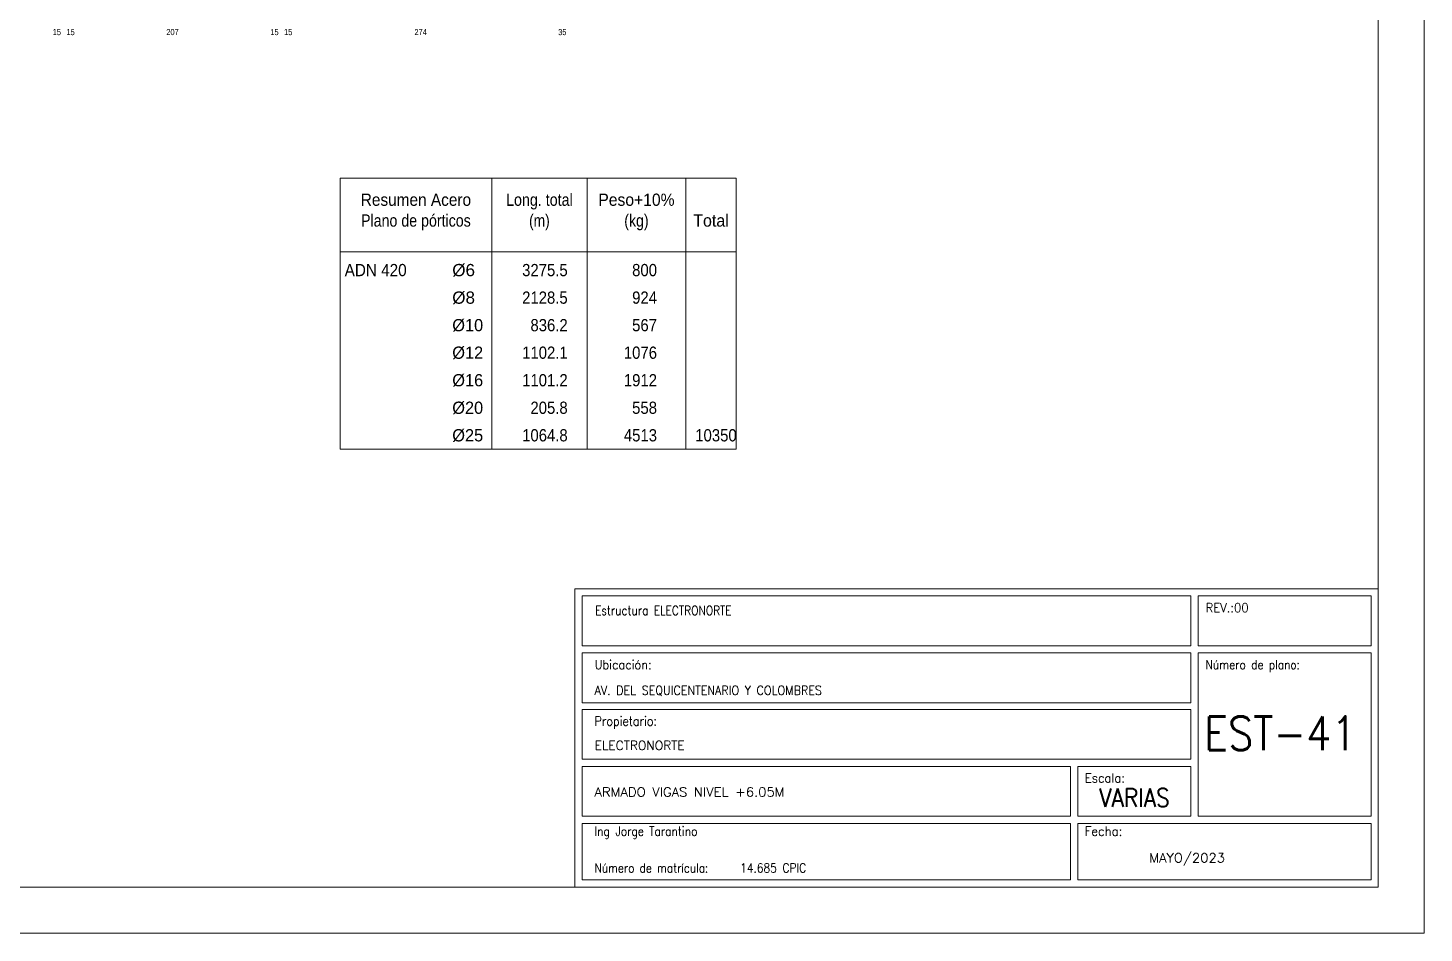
# Model space of a CAD drawing. Header units: millimetres. Extents: x 3 to 479, y -191 to 120.
# Drawn here: x 198.12 to 228.54, y -191.16 to -171.44 of the extents above; entities that cross this region are included whole.
import ezdxf
from ezdxf.enums import TextEntityAlignment as Align

# ---------------------------------------------------------------- set-up
doc = ezdxf.new("R2010")
doc.units = ezdxf.units.MM
for name, color, linetype, lineweight in [('ALZ_COT_TEXTOS_ESTRIBOS', 122, 'Continuous', 0), ('CYPE', 7, 'Continuous', 0), ('RECUAD_LIMITES', 2, 'Continuous', 0), ('RECUAD_MARCO', 1, 'Continuous', 20), ('TABLAS', 1, 'Continuous', 9), ('TEXTO_TABLAS', 1, 'Continuous', 0)]:
    doc.layers.add(name, color=color, linetype=linetype, lineweight=lineweight)
doc.styles.add('CYPETXT', font='romans__.ttf', dxfattribs={"height": 0.2})
doc.styles.add('CYPETXT_romans', font='arial.ttf', dxfattribs={"height": 0.2})

msp = doc.modelspace()

# ---------------------------------------------------------------- linework, layer by layer
at = {"layer": 'CYPE', "color": 1}
for points in [[(210.03751, -190.16316), (227.53751, -190.16316), (227.53751, -183.66316), (210.03751, -183.66316), (210.03751, -190.16316)], [(210.19751, -184.90316), (223.45751, -184.90316), (223.45751, -183.81316), (210.19751, -183.81316), (210.19751, -184.90316)], [(223.61751, -184.90316), (227.38751, -184.90316), (227.38751, -183.81316), (223.61751, -183.81316), (223.61751, -184.90316)], [(210.19751, -186.14316), (223.45751, -186.14316), (223.45751, -185.05316), (210.19751, -185.05316), (210.19751, -186.14316)], [(223.61751, -188.61316), (227.38751, -188.61316), (227.38751, -185.05316), (223.61751, -185.05316), (223.61751, -188.61316)], [(210.19751, -187.37316), (223.45751, -187.37316), (223.45751, -186.29316), (210.19751, -186.29316), (210.19751, -187.37316)], [(210.19751, -188.61316), (220.83751, -188.61316), (220.83751, -187.53316), (210.19751, -187.53316), (210.19751, -188.61316)], [(220.99751, -188.61316), (223.45751, -188.61316), (223.45751, -187.53316), (220.99751, -187.53316), (220.99751, -188.61316)], [(210.19751, -190.00316), (220.83751, -190.00316), (220.83751, -188.77316), (210.19751, -188.77316), (210.19751, -190.00316)], [(220.99751, -190.00316), (227.38751, -190.00316), (227.38751, -188.77316), (220.99751, -188.77316), (220.99751, -190.00316)]]:
    msp.add_lwpolyline(points, close=True, dxfattribs=at)
at = {"layer": 'RECUAD_LIMITES'}
msp.add_lwpolyline([(169.13751, -191.16316), (228.53751, -191.16316), (228.53751, -149.16316), (169.13751, -149.16316), (169.13751, -191.16316)], close=True, dxfattribs=at)
at = {"layer": 'RECUAD_MARCO'}
msp.add_lwpolyline([(171.63751, -190.16316), (227.53751, -190.16316), (227.53751, -150.16316), (171.63751, -150.16316), (171.63751, -190.16316)], close=True, dxfattribs=at)
at = {"layer": 'TABLAS'}
for p, q in [((208.22742, -180.61479), (208.22742, -174.71479)), ((210.30342, -180.61479), (210.30342, -174.71479)), ((212.45542, -180.61479), (212.45542, -174.71479)), ((204.92342, -176.31479), (213.55142, -176.31479))]:
    msp.add_line(p, q, dxfattribs=at)
msp.add_lwpolyline([(204.92342, -180.61479), (213.55142, -180.61479), (213.55142, -174.71479), (204.92342, -174.71479), (204.92342, -180.61479)], close=True, dxfattribs=at)

# ---------------------------------------------------------------- texts
at = {"layer": 'ALZ_COT_TEXTOS_ESTRIBOS', "style": 'CYPETXT_romans', "width": 0.872274}
for s, p in [('15', (198.75308, -171.46185)), ('15', (199.05308, -171.46185)), ('207', (201.27308, -171.46185)), ('15', (203.49308, -171.46185)), ('15', (203.79308, -171.46185)), ('274', (206.6788, -171.46185)), ('35', (209.76451, -171.46185))]:
    msp.add_text(s, height=0.133333, dxfattribs=at).set_placement(p, align=Align.TOP_CENTER)
at = {"layer": 'CYPE', "color": 4, "style": 'CYPETXT'}
for s, width, p in [('REV.:00', 0.927655, (223.77751, -184.17316)), ('Ubicación:', 0.90604, (210.46751, -185.41316)), ('Número de plano:', 0.844847, (223.77751, -185.41316)), ('Propietario:', 0.885908, (210.46751, -186.64316)), ('Escala:', 0.925891, (221.14751, -187.88316)), ('Fecha:', 0.933698, (221.14751, -189.04316)), ('Número de matrícula:', 0.83516, (210.46751, -189.84316))]:
    msp.add_text(s, height=0.2, dxfattribs=dict(at, width=width)).set_placement(p)
at = {"layer": 'CYPE', "color": 5, "style": 'CYPETXT'}
for s, width, p in [('Estructura ELECTRONORTE', 0.842437, (210.47751, -184.23316)), ('AV. DEL SEQUICENTENARIO Y COLOMBRES', 0.887423, (210.46751, -185.97316)), ('ELECTRONORTE', 0.974409, (210.46751, -187.17316)), ('ARMADO VIGAS NIVEL +6.05M', 1.047361, (210.46751, -188.18753)), ('Ing Jorge Tarantino', 0.851105, (210.46751, -189.04316)), ('MAYO/2023', 1.047361, (222.54751, -189.62316)), ('14.685 CPIC', 0.851936, (213.63751, -189.84316))]:
    msp.add_text(s, height=0.2, dxfattribs=dict(at, width=width)).set_placement(p)
for s, height, width, p in [('EST-41', 0.733333, 0.872274, (225.40751, -187.17649)), ('VARIAS', 0.4, 0.869965, (222.22751, -188.41316))]:
    msp.add_text(s, height=height, dxfattribs=dict(at, width=width)).set_placement(p, align=Align.CENTER)
at = {"layer": 'TEXTO_TABLAS', "style": 'CYPETXT_romans'}
for s, height, width, p in [('Resumen Acero', 0.2666667, 0.899775, (206.57542, -175.18146)), ('Long. total', 0.2666667, 0.834718, (209.26542, -175.18146)), ('Peso+10%', 0.266667, 0.916489, (211.37942, -175.18146)), ('Plano de pórticos', 0.2666667, 0.830361, (206.57542, -175.63479)), ('(m)', 0.266667, 0.805297, (209.26542, -175.63479)), ('(kg)', 0.266667, 0.827954, (211.37942, -175.63479)), ('Total', 0.266667, 0.935673, (213.00342, -175.63479))]:
    msp.add_text(s, height=height, dxfattribs=dict(at, width=width)).set_placement(p, align=Align.MIDDLE_CENTER)
for s, width, p in [('ADN 420', 0.893197, (205.02342, -176.71479)), ('%%c6', 0.99505, (207.36742, -176.71479)), ('%%c8', 0.99505, (207.36742, -177.31479)), ('%%c10', 0.955414, (207.36742, -177.91479)), ('%%c12', 0.955414, (207.36742, -178.51479)), ('%%c16', 0.955414, (207.36742, -179.11479)), ('%%c20', 0.955414, (207.36742, -179.71479)), ('%%c25', 0.955414, (207.36742, -180.31479))]:
    msp.add_text(s, height=0.266667, dxfattribs=dict(at, width=width)).set_placement(p, align=Align.MIDDLE_LEFT)
for s, width, p in [('3275.5', 0.870384, (209.88142, -176.71479)), ('800', 0.872274, (211.82742, -176.71479)), ('2128.5', 0.870384, (209.88142, -177.31479)), ('924', 0.872274, (211.82742, -177.31479)), ('836.2', 0.869965, (209.88142, -177.91479)), ('567', 0.872274, (211.82742, -177.91479)), ('1102.1', 0.870384, (209.88142, -178.51479)), ('1076', 0.872274, (211.82742, -178.51479)), ('1101.2', 0.870384, (209.88142, -179.11479)), ('1912', 0.872274, (211.82742, -179.11479)), ('205.8', 0.869965, (209.88142, -179.71479)), ('558', 0.872274, (211.82742, -179.71479)), ('1064.8', 0.870384, (209.88142, -180.31479)), ('4513', 0.872274, (211.82742, -180.31479)), ('10350', 0.872274, (213.56342, -180.31479))]:
    msp.add_text(s, height=0.266667, dxfattribs=dict(at, width=width)).set_placement(p, align=Align.MIDDLE_RIGHT)

doc.saveas('drawing.dxf')
